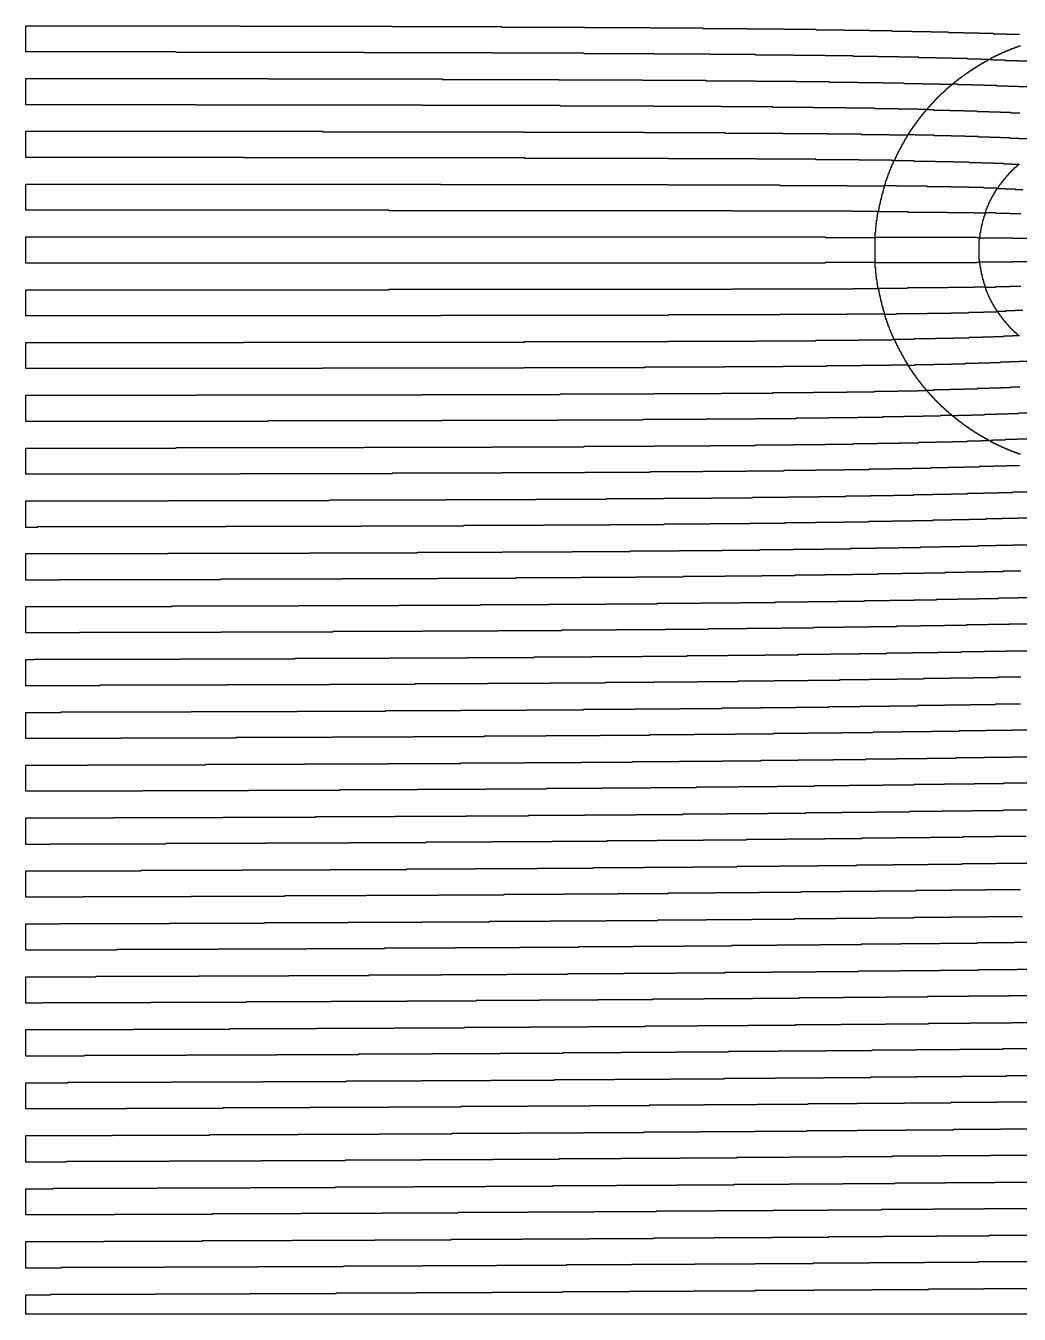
# Model space of a CAD drawing. Extents: x 600 to 5400, y 600 to 5400.
# Drawn here: x 600 to 2840, y 600 to 3505 of the extents above; entities that cross this region are included whole.
import ezdxf

# ---------------------------------------------------------------- set-up
doc = ezdxf.new("R2010")
doc.units = 0
doc.layers.add('LG_12_W500_ZP600_INV_LG', color=5, linetype='CONTINUOUS')

msp = doc.modelspace()

# ---------------------------------------------------------------- linework, layer by layer
at = {"layer": 'LG_12_W500_ZP600_INV_LG'}
for points in [[(2861, 3367), (2838, 3367), (2838, 3368), (2814, 3368), (2814, 3369), (2789, 3369), (2789, 3370), (2761, 3370), (2761, 3371), (2732, 3371), (2732, 3372), (2701, 3372), (2701, 3373), (2689, 3373), (2689, 3374), (2690, 3374), (2690, 3375), (2691, 3375), (2691, 3376), (2693, 3376), (2693, 3377), (2694, 3377), (2694, 3378), (2695, 3378), (2695, 3379), (2696, 3379), (2696, 3380), (2698, 3380), (2698, 3381), (2699, 3381), (2699, 3382), (2700, 3382), (2700, 3383), (2701, 3383), (2701, 3384), (2703, 3384), (2703, 3385), (2704, 3385), (2704, 3386), (2705, 3386), (2705, 3387), (2707, 3387), (2707, 3388), (2708, 3388), (2708, 3389), (2709, 3389), (2709, 3390), (2711, 3390), (2711, 3391), (2712, 3391), (2712, 3392), (2713, 3392), (2713, 3393), (2715, 3393), (2715, 3394), (2716, 3394), (2716, 3395), (2718, 3395), (2718, 3396), (2719, 3396), (2719, 3397), (2720, 3397), (2720, 3398), (2722, 3398), (2722, 3399), (2723, 3399), (2723, 3400), (2725, 3400), (2725, 3401), (2726, 3401), (2726, 3402), (2728, 3402), (2728, 3403), (2729, 3403), (2729, 3404), (2731, 3404), (2731, 3405), (2732, 3405), (2732, 3406), (2734, 3406), (2734, 3407), (2735, 3407), (2735, 3408), (2737, 3408), (2737, 3409), (2738, 3409), (2738, 3410), (2740, 3410), (2740, 3411), (2741, 3411), (2741, 3412), (2743, 3412), (2743, 3413), (2745, 3413), (2745, 3414), (2746, 3414), (2746, 3415), (2748, 3415), (2748, 3416), (2750, 3416), (2750, 3417), (2751, 3417), (2751, 3418), (2753, 3418), (2753, 3419), (2755, 3419), (2755, 3420), (2756, 3420), (2756, 3421), (2758, 3421), (2758, 3422), (2760, 3422), (2760, 3423), (2762, 3423), (2762, 3424), (2763, 3424), (2763, 3425), (2765, 3425), (2765, 3426), (2767, 3426), (2767, 3427), (2769, 3427), (2769, 3428), (2771, 3428), (2771, 3429), (2754, 3429), (2754, 3430), (2723, 3430), (2723, 3431), (2689, 3431), (2689, 3432), (2652, 3432), (2652, 3433), (2613, 3433), (2613, 3434), (2569, 3434), (2569, 3435), (2520, 3435), (2520, 3436), (2465, 3436), (2465, 3437), (2402, 3437), (2402, 3438), (2330, 3438), (2330, 3439), (2245, 3439), (2245, 3440), (2143, 3440), (2143, 3441), (2017, 3441), (2017, 3442), (1859, 3442), (1859, 3443), (1651, 3443), (1651, 3444), (1363, 3444), (1363, 3445), (939, 3445), (939, 3446), (600, 3446), (600, 3505), (1083, 3505), (1083, 3504), (1426, 3504), (1426, 3503), (1673, 3503), (1673, 3502), (1860, 3502), (1860, 3501), (2007, 3501), (2007, 3500), (2126, 3500), (2126, 3499), (2225, 3499), (2225, 3498), (2309, 3498), (2309, 3497), (2381, 3497), (2381, 3496), (2445, 3496), (2445, 3495), (2501, 3495), (2501, 3494), (2552, 3494), (2552, 3493), (2598, 3493), (2598, 3492), (2640, 3492), (2640, 3491), (2679, 3491), (2679, 3490), (2715, 3490), (2715, 3489), (2749, 3489), (2749, 3488), (2781, 3488), (2781, 3487), (2811, 3487), (2811, 3486), (2840, 3486)], [(2842, 3459), (2839, 3459), (2839, 3458), (2836, 3458), (2836, 3457), (2833, 3457), (2833, 3456), (2830, 3456), (2830, 3455), (2828, 3455), (2828, 3454), (2825, 3454), (2825, 3453), (2823, 3453), (2823, 3452), (2820, 3452), (2820, 3451), (2818, 3451), (2818, 3450), (2815, 3450), (2815, 3449), (2813, 3449), (2813, 3448), (2810, 3448), (2810, 3447), (2808, 3447), (2808, 3446), (2806, 3446), (2806, 3445), (2803, 3445), (2803, 3444), (2801, 3444), (2801, 3443), (2799, 3443), (2799, 3442), (2797, 3442), (2797, 3441), (2795, 3441), (2795, 3440), (2793, 3440), (2793, 3439), (2790, 3439), (2790, 3438), (2788, 3438), (2788, 3437), (2786, 3437), (2786, 3436), (2784, 3436), (2784, 3435), (2782, 3435), (2782, 3434), (2780, 3434), (2780, 3433), (2778, 3433), (2778, 3432), (2776, 3432), (2776, 3431), (2774, 3431), (2774, 3430), (2773, 3430), (2773, 3429), (2780, 3429), (2780, 3428), (2808, 3428), (2808, 3427), (2835, 3427), (2835, 3426), (2860, 3426)], [(2857, 3250), (2839, 3250), (2839, 3251), (2819, 3251), (2819, 3252), (2797, 3252), (2797, 3253), (2774, 3253), (2774, 3254), (2747, 3254), (2747, 3255), (2718, 3255), (2718, 3256), (2686, 3256), (2686, 3257), (2648, 3257), (2648, 3258), (2605, 3258), (2605, 3259), (2589, 3259), (2589, 3260), (2590, 3260), (2590, 3262), (2591, 3262), (2591, 3263), (2592, 3263), (2592, 3265), (2593, 3265), (2593, 3266), (2594, 3266), (2594, 3268), (2595, 3268), (2595, 3269), (2596, 3269), (2596, 3271), (2597, 3271), (2597, 3272), (2598, 3272), (2598, 3274), (2599, 3274), (2599, 3275), (2600, 3275), (2600, 3277), (2601, 3277), (2601, 3278), (2602, 3278), (2602, 3280), (2603, 3280), (2603, 3281), (2604, 3281), (2604, 3282), (2605, 3282), (2605, 3284), (2606, 3284), (2606, 3285), (2607, 3285), (2607, 3287), (2608, 3287), (2608, 3288), (2609, 3288), (2609, 3289), (2610, 3289), (2610, 3291), (2611, 3291), (2611, 3292), (2612, 3292), (2612, 3293), (2613, 3293), (2613, 3295), (2614, 3295), (2614, 3296), (2615, 3296), (2615, 3297), (2616, 3297), (2616, 3299), (2617, 3299), (2617, 3300), (2618, 3300), (2618, 3301), (2619, 3301), (2619, 3302), (2620, 3302), (2620, 3304), (2621, 3304), (2621, 3305), (2622, 3305), (2622, 3306), (2623, 3306), (2623, 3307), (2624, 3307), (2624, 3309), (2625, 3309), (2625, 3310), (2626, 3310), (2626, 3311), (2627, 3311), (2627, 3312), (2628, 3312), (2628, 3313), (2629, 3313), (2629, 3314), (2630, 3314), (2630, 3316), (2612, 3316), (2612, 3317), (2566, 3317), (2566, 3318), (2513, 3318), (2513, 3319), (2451, 3319), (2451, 3320), (2376, 3320), (2376, 3321), (2284, 3321), (2284, 3322), (2168, 3322), (2168, 3323), (2016, 3323), (2016, 3324), (1805, 3324), (1805, 3325), (1494, 3325), (1494, 3326), (984, 3326), (984, 3327), (600, 3327), (600, 3386), (1146, 3386), (1146, 3385), (1539, 3385), (1539, 3384), (1802, 3384), (1802, 3383), (1990, 3383), (1990, 3382), (2133, 3382), (2133, 3381), (2245, 3381), (2245, 3380), (2336, 3380), (2336, 3379), (2411, 3379), (2411, 3378), (2476, 3378), (2476, 3377), (2531, 3377), (2531, 3376), (2579, 3376), (2579, 3375), (2622, 3375), (2622, 3374), (2661, 3374), (2661, 3373), (2688, 3373), (2688, 3372), (2687, 3372), (2687, 3371), (2686, 3371), (2686, 3370), (2684, 3370), (2684, 3369), (2683, 3369), (2683, 3368), (2682, 3368), (2682, 3367), (2681, 3367), (2681, 3366), (2680, 3366), (2680, 3365), (2679, 3365), (2679, 3364), (2677, 3364), (2677, 3363), (2676, 3363), (2676, 3362), (2675, 3362), (2675, 3361), (2674, 3361), (2674, 3360), (2673, 3360), (2673, 3359), (2672, 3359), (2672, 3358), (2671, 3358), (2671, 3357), (2670, 3357), (2670, 3356), (2669, 3356), (2669, 3355), (2668, 3355), (2668, 3354), (2667, 3354), (2667, 3353), (2665, 3353), (2665, 3352), (2664, 3352), (2664, 3351), (2663, 3351), (2663, 3350), (2662, 3350), (2662, 3349), (2661, 3349), (2661, 3348), (2660, 3348), (2660, 3347), (2659, 3347), (2659, 3346), (2658, 3346), (2658, 3345), (2657, 3345), (2657, 3344), (2656, 3344), (2656, 3343), (2655, 3343), (2655, 3342), (2654, 3342), (2654, 3341), (2653, 3341), (2653, 3340), (2652, 3340), (2652, 3339), (2651, 3339), (2651, 3338), (2650, 3338), (2650, 3337), (2649, 3337), (2649, 3336), (2648, 3336), (2648, 3335), (2647, 3335), (2647, 3333), (2646, 3333), (2646, 3332), (2645, 3332), (2645, 3331), (2644, 3331), (2644, 3330), (2643, 3330), (2643, 3329), (2642, 3329), (2642, 3328), (2641, 3328), (2641, 3327), (2640, 3327), (2640, 3326), (2639, 3326), (2639, 3325), (2638, 3325), (2638, 3324), (2637, 3324), (2637, 3323), (2636, 3323), (2636, 3321), (2635, 3321), (2635, 3320), (2634, 3320), (2634, 3319), (2633, 3319), (2633, 3318), (2632, 3318), (2632, 3317), (2631, 3317), (2631, 3316), (2647, 3316), (2647, 3315), (2683, 3315), (2683, 3314), (2715, 3314), (2715, 3313), (2745, 3313), (2745, 3312), (2772, 3312), (2772, 3311), (2797, 3311), (2797, 3310), (2820, 3310), (2820, 3309), (2841, 3309)], [(2843, 3081), (2818, 3081), (2818, 3082), (2787, 3082), (2787, 3083), (2763, 3083), (2763, 3085), (2764, 3085), (2764, 3088), (2765, 3088), (2765, 3090), (2766, 3090), (2766, 3093), (2767, 3093), (2767, 3095), (2768, 3095), (2768, 3098), (2769, 3098), (2769, 3100), (2770, 3100), (2770, 3102), (2771, 3102), (2771, 3105), (2772, 3105), (2772, 3107), (2773, 3107), (2773, 3109), (2774, 3109), (2774, 3111), (2775, 3111), (2775, 3113), (2776, 3113), (2776, 3115), (2777, 3115), (2777, 3117), (2778, 3117), (2778, 3119), (2779, 3119), (2779, 3120), (2780, 3120), (2780, 3122), (2781, 3122), (2781, 3124), (2782, 3124), (2782, 3126), (2783, 3126), (2783, 3127), (2784, 3127), (2784, 3129), (2785, 3129), (2785, 3131), (2786, 3131), (2786, 3132), (2787, 3132), (2787, 3134), (2788, 3134), (2788, 3136), (2789, 3136), (2789, 3137), (2790, 3137), (2790, 3138), (2809, 3138), (2809, 3137), (2830, 3137), (2830, 3136), (2848, 3136)], [(2876, 2973), (2826, 2973), (2826, 2972), (2750, 2972), (2750, 2978), (2749, 2978), (2749, 3021), (2750, 3021), (2750, 3027), (2826, 3027), (2826, 3026), (2876, 3026)], [(2848, 2863), (2830, 2863), (2830, 2862), (2809, 2862), (2809, 2861), (2790, 2861), (2790, 2862), (2789, 2862), (2789, 2863), (2788, 2863), (2788, 2865), (2787, 2865), (2787, 2867), (2786, 2867), (2786, 2868), (2785, 2868), (2785, 2870), (2784, 2870), (2784, 2872), (2783, 2872), (2783, 2873), (2782, 2873), (2782, 2875), (2781, 2875), (2781, 2877), (2780, 2877), (2780, 2879), (2779, 2879), (2779, 2880), (2778, 2880), (2778, 2882), (2777, 2882), (2777, 2884), (2776, 2884), (2776, 2886), (2775, 2886), (2775, 2888), (2774, 2888), (2774, 2890), (2773, 2890), (2773, 2892), (2772, 2892), (2772, 2894), (2771, 2894), (2771, 2897), (2770, 2897), (2770, 2899), (2769, 2899), (2769, 2901), (2768, 2901), (2768, 2904), (2767, 2904), (2767, 2906), (2766, 2906), (2766, 2909), (2765, 2909), (2765, 2911), (2764, 2911), (2764, 2914), (2763, 2914), (2763, 2916), (2787, 2916), (2787, 2917), (2818, 2917), (2818, 2918), (2843, 2918)], [(2841, 2690), (2820, 2690), (2820, 2689), (2797, 2689), (2797, 2688), (2772, 2688), (2772, 2687), (2745, 2687), (2745, 2686), (2715, 2686), (2715, 2685), (2683, 2685), (2683, 2684), (2647, 2684), (2647, 2683), (2631, 2683), (2631, 2682), (2632, 2682), (2632, 2681), (2633, 2681), (2633, 2680), (2634, 2680), (2634, 2679), (2635, 2679), (2635, 2678), (2636, 2678), (2636, 2676), (2637, 2676), (2637, 2675), (2638, 2675), (2638, 2674), (2639, 2674), (2639, 2673), (2640, 2673), (2640, 2672), (2641, 2672), (2641, 2671), (2642, 2671), (2642, 2670), (2643, 2670), (2643, 2669), (2644, 2669), (2644, 2668), (2645, 2668), (2645, 2667), (2646, 2667), (2646, 2666), (2647, 2666), (2647, 2664), (2648, 2664), (2648, 2663), (2649, 2663), (2649, 2662), (2650, 2662), (2650, 2661), (2651, 2661), (2651, 2660), (2652, 2660), (2652, 2659), (2653, 2659), (2653, 2658), (2654, 2658), (2654, 2657), (2655, 2657), (2655, 2656), (2656, 2656), (2656, 2655), (2657, 2655), (2657, 2654), (2658, 2654), (2658, 2653), (2659, 2653), (2659, 2652), (2660, 2652), (2660, 2651), (2661, 2651), (2661, 2650), (2662, 2650), (2662, 2649), (2663, 2649), (2663, 2648), (2664, 2648), (2664, 2647), (2665, 2647), (2665, 2646), (2667, 2646), (2667, 2645), (2668, 2645), (2668, 2644), (2669, 2644), (2669, 2643), (2670, 2643), (2670, 2642), (2671, 2642), (2671, 2641), (2672, 2641), (2672, 2640), (2673, 2640), (2673, 2639), (2674, 2639), (2674, 2638), (2675, 2638), (2675, 2637), (2676, 2637), (2676, 2636), (2677, 2636), (2677, 2635), (2679, 2635), (2679, 2634), (2680, 2634), (2680, 2633), (2681, 2633), (2681, 2632), (2682, 2632), (2682, 2631), (2683, 2631), (2683, 2630), (2684, 2630), (2684, 2629), (2686, 2629), (2686, 2628), (2687, 2628), (2687, 2627), (2688, 2627), (2688, 2626), (2661, 2626), (2661, 2625), (2622, 2625), (2622, 2624), (2579, 2624), (2579, 2623), (2531, 2623), (2531, 2622), (2476, 2622), (2476, 2621), (2411, 2621), (2411, 2620), (2336, 2620), (2336, 2619), (2245, 2619), (2245, 2618), (2133, 2618), (2133, 2617), (1990, 2617), (1990, 2616), (1802, 2616), (1802, 2615), (1539, 2615), (1539, 2614), (1146, 2614), (1146, 2613), (600, 2613), (600, 2672), (984, 2672), (984, 2673), (1494, 2673), (1494, 2674), (1805, 2674), (1805, 2675), (2016, 2675), (2016, 2676), (2168, 2676), (2168, 2677), (2284, 2677), (2284, 2678), (2376, 2678), (2376, 2679), (2451, 2679), (2451, 2680), (2513, 2680), (2513, 2681), (2566, 2681), (2566, 2682), (2612, 2682), (2612, 2683), (2630, 2683), (2630, 2685), (2629, 2685), (2629, 2686), (2628, 2686), (2628, 2687), (2627, 2687), (2627, 2688), (2626, 2688), (2626, 2689), (2625, 2689), (2625, 2690), (2624, 2690), (2624, 2692), (2623, 2692), (2623, 2693), (2622, 2693), (2622, 2694), (2621, 2694), (2621, 2695), (2620, 2695), (2620, 2697), (2619, 2697), (2619, 2698), (2618, 2698), (2618, 2699), (2617, 2699), (2617, 2700), (2616, 2700), (2616, 2702), (2615, 2702), (2615, 2703), (2614, 2703), (2614, 2704), (2613, 2704), (2613, 2706), (2612, 2706), (2612, 2707), (2611, 2707), (2611, 2708), (2610, 2708), (2610, 2710), (2609, 2710), (2609, 2711), (2608, 2711), (2608, 2712), (2607, 2712), (2607, 2714), (2606, 2714), (2606, 2715), (2605, 2715), (2605, 2717), (2604, 2717), (2604, 2718), (2603, 2718), (2603, 2719), (2602, 2719), (2602, 2721), (2601, 2721), (2601, 2722), (2600, 2722), (2600, 2724), (2599, 2724), (2599, 2725), (2598, 2725), (2598, 2727), (2597, 2727), (2597, 2728), (2596, 2728), (2596, 2730), (2595, 2730), (2595, 2731), (2594, 2731), (2594, 2733), (2593, 2733), (2593, 2734), (2592, 2734), (2592, 2736), (2591, 2736), (2591, 2737), (2590, 2737), (2590, 2739), (2589, 2739), (2589, 2740), (2605, 2740), (2605, 2741), (2648, 2741), (2648, 2742), (2686, 2742), (2686, 2743), (2718, 2743), (2718, 2744), (2747, 2744), (2747, 2745), (2774, 2745), (2774, 2746), (2797, 2746), (2797, 2747), (2819, 2747), (2819, 2748), (2839, 2748), (2839, 2749), (2857, 2749)], [(2840, 2513), (2811, 2513), (2811, 2512), (2781, 2512), (2781, 2511), (2749, 2511), (2749, 2510), (2715, 2510), (2715, 2509), (2679, 2509), (2679, 2508), (2640, 2508), (2640, 2507), (2598, 2507), (2598, 2506), (2552, 2506), (2552, 2505), (2501, 2505), (2501, 2504), (2445, 2504), (2445, 2503), (2381, 2503), (2381, 2502), (2309, 2502), (2309, 2501), (2225, 2501), (2225, 2500), (2126, 2500), (2126, 2499), (2007, 2499), (2007, 2498), (1860, 2498), (1860, 2497), (1673, 2497), (1673, 2496), (1426, 2496), (1426, 2495), (1083, 2495), (1083, 2494), (600, 2494), (600, 2553), (939, 2553), (939, 2554), (1363, 2554), (1363, 2555), (1651, 2555), (1651, 2556), (1859, 2556), (1859, 2557), (2017, 2557), (2017, 2558), (2143, 2558), (2143, 2559), (2245, 2559), (2245, 2560), (2330, 2560), (2330, 2561), (2402, 2561), (2402, 2562), (2465, 2562), (2465, 2563), (2520, 2563), (2520, 2564), (2569, 2564), (2569, 2565), (2613, 2565), (2613, 2566), (2652, 2566), (2652, 2567), (2689, 2567), (2689, 2568), (2723, 2568), (2723, 2569), (2754, 2569), (2754, 2570), (2771, 2570), (2771, 2571), (2769, 2571), (2769, 2572), (2767, 2572), (2767, 2573), (2765, 2573), (2765, 2574), (2763, 2574), (2763, 2575), (2762, 2575), (2762, 2576), (2760, 2576), (2760, 2577), (2758, 2577), (2758, 2578), (2756, 2578), (2756, 2579), (2755, 2579), (2755, 2580), (2753, 2580), (2753, 2581), (2751, 2581), (2751, 2582), (2750, 2582), (2750, 2583), (2748, 2583), (2748, 2584), (2746, 2584), (2746, 2585), (2745, 2585), (2745, 2586), (2743, 2586), (2743, 2587), (2741, 2587), (2741, 2588), (2740, 2588), (2740, 2589), (2738, 2589), (2738, 2590), (2737, 2590), (2737, 2591), (2735, 2591), (2735, 2592), (2734, 2592), (2734, 2593), (2732, 2593), (2732, 2594), (2731, 2594), (2731, 2595), (2729, 2595), (2729, 2596), (2728, 2596), (2728, 2597), (2726, 2597), (2726, 2598), (2725, 2598), (2725, 2599), (2723, 2599), (2723, 2600), (2722, 2600), (2722, 2601), (2720, 2601), (2720, 2602), (2719, 2602), (2719, 2603), (2718, 2603), (2718, 2604), (2716, 2604), (2716, 2605), (2715, 2605), (2715, 2606), (2713, 2606), (2713, 2607), (2712, 2607), (2712, 2608), (2711, 2608), (2711, 2609), (2709, 2609), (2709, 2610), (2708, 2610), (2708, 2611), (2707, 2611), (2707, 2612), (2705, 2612), (2705, 2613), (2704, 2613), (2704, 2614), (2703, 2614), (2703, 2615), (2701, 2615), (2701, 2616), (2700, 2616), (2700, 2617), (2699, 2617), (2699, 2618), (2698, 2618), (2698, 2619), (2696, 2619), (2696, 2620), (2695, 2620), (2695, 2621), (2694, 2621), (2694, 2622), (2693, 2622), (2693, 2623), (2691, 2623), (2691, 2624), (2690, 2624), (2690, 2625), (2689, 2625), (2689, 2626), (2701, 2626), (2701, 2627), (2732, 2627), (2732, 2628), (2761, 2628), (2761, 2629), (2789, 2629), (2789, 2630), (2814, 2630), (2814, 2631), (2838, 2631), (2838, 2632), (2861, 2632)], [(2860, 2573), (2835, 2573), (2835, 2572), (2808, 2572), (2808, 2571), (2780, 2571), (2780, 2570), (2773, 2570), (2773, 2569), (2774, 2569), (2774, 2568), (2776, 2568), (2776, 2567), (2778, 2567), (2778, 2566), (2780, 2566), (2780, 2565), (2782, 2565), (2782, 2564), (2784, 2564), (2784, 2563), (2786, 2563), (2786, 2562), (2788, 2562), (2788, 2561), (2790, 2561), (2790, 2560), (2793, 2560), (2793, 2559), (2795, 2559), (2795, 2558), (2797, 2558), (2797, 2557), (2799, 2557), (2799, 2556), (2801, 2556), (2801, 2555), (2803, 2555), (2803, 2554), (2806, 2554), (2806, 2553), (2808, 2553), (2808, 2552), (2810, 2552), (2810, 2551), (2813, 2551), (2813, 2550), (2815, 2550), (2815, 2549), (2818, 2549), (2818, 2548), (2820, 2548), (2820, 2547), (2823, 2547), (2823, 2546), (2825, 2546), (2825, 2545), (2828, 2545), (2828, 2544), (2830, 2544), (2830, 2543), (2833, 2543), (2833, 2542), (2836, 2542), (2836, 2541), (2839, 2541), (2839, 2540), (2842, 2540)], [(2869, 2395), (2836, 2395), (2836, 2394), (2801, 2394), (2801, 2393), (2764, 2393), (2764, 2392), (2727, 2392), (2727, 2391), (2687, 2391), (2687, 2390), (2645, 2390), (2645, 2389), (2600, 2389), (2600, 2388), (2552, 2388), (2552, 2387), (2500, 2387), (2500, 2386), (2443, 2386), (2443, 2385), (2380, 2385), (2380, 2384), (2310, 2384), (2310, 2383), (2232, 2383), (2232, 2382), (2142, 2382), (2142, 2381), (2038, 2381), (2038, 2380), (1916, 2380), (1916, 2379), (1768, 2379), (1768, 2378), (1587, 2378), (1587, 2377), (1356, 2377), (1356, 2376), (1051, 2376), (1051, 2375), (626, 2375), (626, 2374), (600, 2374), (600, 2434), (921, 2434), (921, 2435), (1285, 2435), (1285, 2436), (1549, 2436), (1549, 2437), (1750, 2437), (1750, 2438), (1909, 2438), (1909, 2439), (2038, 2439), (2038, 2440), (2146, 2440), (2146, 2441), (2238, 2441), (2238, 2442), (2318, 2442), (2318, 2443), (2387, 2443), (2387, 2444), (2449, 2444), (2449, 2445), (2505, 2445), (2505, 2446), (2556, 2446), (2556, 2447), (2602, 2447), (2602, 2448), (2645, 2448), (2645, 2449), (2686, 2449), (2686, 2450), (2723, 2450), (2723, 2451), (2759, 2451), (2759, 2452), (2793, 2452), (2793, 2453), (2825, 2453), (2825, 2454), (2857, 2454)], [(2843, 2275), (2803, 2275), (2803, 2274), (2761, 2274), (2761, 2273), (2718, 2273), (2718, 2272), (2672, 2272), (2672, 2271), (2625, 2271), (2625, 2270), (2575, 2270), (2575, 2269), (2521, 2269), (2521, 2268), (2464, 2268), (2464, 2267), (2402, 2267), (2402, 2266), (2334, 2266), (2334, 2265), (2259, 2265), (2259, 2264), (2176, 2264), (2176, 2263), (2082, 2263), (2082, 2262), (1975, 2262), (1975, 2261), (1851, 2261), (1851, 2260), (1705, 2260), (1705, 2259), (1530, 2259), (1530, 2258), (1314, 2258), (1314, 2257), (1039, 2257), (1039, 2256), (675, 2256), (675, 2255), (600, 2255), (600, 2315), (920, 2315), (920, 2316), (1239, 2316), (1239, 2317), (1483, 2317), (1483, 2318), (1675, 2318), (1675, 2319), (1832, 2319), (1832, 2320), (1963, 2320), (1963, 2321), (2074, 2321), (2074, 2322), (2170, 2322), (2170, 2323), (2255, 2323), (2255, 2324), (2330, 2324), (2330, 2325), (2398, 2325), (2398, 2326), (2459, 2326), (2459, 2327), (2516, 2327), (2516, 2328), (2568, 2328), (2568, 2329), (2617, 2329), (2617, 2330), (2663, 2330), (2663, 2331), (2706, 2331), (2706, 2332), (2747, 2332), (2747, 2333), (2787, 2333), (2787, 2334), (2825, 2334), (2825, 2335), (2862, 2335)], [(2863, 2156), (2817, 2156), (2817, 2155), (2770, 2155), (2770, 2154), (2721, 2154), (2721, 2153), (2671, 2153), (2671, 2152), (2618, 2152), (2618, 2151), (2563, 2151), (2563, 2150), (2505, 2150), (2505, 2149), (2442, 2149), (2442, 2148), (2376, 2148), (2376, 2147), (2303, 2147), (2303, 2146), (2225, 2146), (2225, 2145), (2138, 2145), (2138, 2144), (2041, 2144), (2041, 2143), (1932, 2143), (1932, 2142), (1808, 2142), (1808, 2141), (1664, 2141), (1664, 2140), (1495, 2140), (1495, 2139), (1292, 2139), (1292, 2138), (1040, 2138), (1040, 2137), (721, 2137), (721, 2136), (600, 2136), (600, 2196), (929, 2196), (929, 2197), (1215, 2197), (1215, 2198), (1441, 2198), (1441, 2199), (1625, 2199), (1625, 2200), (1779, 2200), (1779, 2201), (1910, 2201), (1910, 2202), (2023, 2202), (2023, 2203), (2122, 2203), (2122, 2204), (2211, 2204), (2211, 2205), (2290, 2205), (2290, 2206), (2363, 2206), (2363, 2207), (2429, 2207), (2429, 2208), (2491, 2208), (2491, 2209), (2548, 2209), (2548, 2210), (2602, 2210), (2602, 2211), (2653, 2211), (2653, 2212), (2701, 2212), (2701, 2213), (2748, 2213), (2748, 2214), (2793, 2214), (2793, 2215), (2837, 2215), (2837, 2216), (2879, 2216)], [(2843, 2036), (2791, 2036), (2791, 2035), (2737, 2035), (2737, 2034), (2682, 2034), (2682, 2033), (2624, 2033), (2624, 2032), (2564, 2032), (2564, 2031), (2501, 2031), (2501, 2030), (2434, 2030), (2434, 2029), (2364, 2029), (2364, 2028), (2287, 2028), (2287, 2027), (2205, 2027), (2205, 2026), (2115, 2026), (2115, 2025), (2016, 2025), (2016, 2024), (1906, 2024), (1906, 2023), (1783, 2023), (1783, 2022), (1641, 2022), (1641, 2021), (1478, 2021), (1478, 2020), (1285, 2020), (1285, 2019), (1053, 2019), (1053, 2018), (767, 2018), (767, 2017), (600, 2017), (600, 2076), (619, 2076), (619, 2077), (948, 2077), (948, 2078), (1207, 2078), (1207, 2079), (1419, 2079), (1419, 2080), (1595, 2080), (1595, 2081), (1746, 2081), (1746, 2082), (1876, 2082), (1876, 2083), (1990, 2083), (1990, 2084), (2091, 2084), (2091, 2085), (2183, 2085), (2183, 2086), (2266, 2086), (2266, 2087), (2342, 2087), (2342, 2088), (2413, 2088), (2413, 2089), (2479, 2089), (2479, 2090), (2541, 2090), (2541, 2091), (2600, 2091), (2600, 2092), (2656, 2092), (2656, 2093), (2709, 2093), (2709, 2094), (2761, 2094), (2761, 2095), (2811, 2095), (2811, 2096), (2860, 2096)], [(2882, 1917), (2824, 1917), (2824, 1916), (2765, 1916), (2765, 1915), (2704, 1915), (2704, 1914), (2642, 1914), (2642, 1913), (2577, 1913), (2577, 1912), (2510, 1912), (2510, 1911), (2439, 1911), (2439, 1910), (2364, 1910), (2364, 1909), (2285, 1909), (2285, 1908), (2199, 1908), (2199, 1907), (2107, 1907), (2107, 1906), (2006, 1906), (2006, 1905), (1895, 1905), (1895, 1904), (1772, 1904), (1772, 1903), (1633, 1903), (1633, 1902), (1474, 1902), (1474, 1901), (1291, 1901), (1291, 1900), (1074, 1900), (1074, 1899), (814, 1899), (814, 1898), (600, 1898), (600, 1957), (680, 1957), (680, 1958), (973, 1958), (973, 1959), (1212, 1959), (1212, 1960), (1412, 1960), (1412, 1961), (1581, 1961), (1581, 1962), (1728, 1962), (1728, 1963), (1857, 1963), (1857, 1964), (1972, 1964), (1972, 1965), (2075, 1965), (2075, 1966), (2169, 1966), (2169, 1967), (2256, 1967), (2256, 1968), (2336, 1968), (2336, 1969), (2410, 1969), (2410, 1970), (2480, 1970), (2480, 1971), (2547, 1971), (2547, 1972), (2610, 1972), (2610, 1973), (2671, 1973), (2671, 1974), (2729, 1974), (2729, 1975), (2786, 1975), (2786, 1976), (2842, 1976)], [(2868, 1797), (2804, 1797), (2804, 1796), (2739, 1796), (2739, 1795), (2671, 1795), (2671, 1794), (2602, 1794), (2602, 1793), (2531, 1793), (2531, 1792), (2456, 1792), (2456, 1791), (2377, 1791), (2377, 1790), (2294, 1790), (2294, 1789), (2206, 1789), (2206, 1788), (2111, 1788), (2111, 1787), (2009, 1787), (2009, 1786), (1897, 1786), (1897, 1785), (1774, 1785), (1774, 1784), (1637, 1784), (1637, 1783), (1483, 1783), (1483, 1782), (1307, 1782), (1307, 1781), (1103, 1781), (1103, 1780), (864, 1780), (864, 1779), (600, 1779), (600, 1838), (739, 1838), (739, 1839), (1006, 1839), (1006, 1840), (1228, 1840), (1228, 1841), (1417, 1841), (1417, 1842), (1581, 1842), (1581, 1843), (1725, 1843), (1725, 1844), (1853, 1844), (1853, 1845), (1968, 1845), (1968, 1846), (2073, 1846), (2073, 1847), (2169, 1847), (2169, 1848), (2258, 1848), (2258, 1849), (2341, 1849), (2341, 1850), (2420, 1850), (2420, 1851), (2494, 1851), (2494, 1852), (2564, 1852), (2564, 1853), (2632, 1853), (2632, 1854), (2697, 1854), (2697, 1855), (2761, 1855), (2761, 1856), (2823, 1856), (2823, 1857), (2884, 1857)], [(2855, 1677), (2784, 1677), (2784, 1676), (2712, 1676), (2712, 1675), (2639, 1675), (2639, 1674), (2562, 1674), (2562, 1673), (2484, 1673), (2484, 1672), (2401, 1672), (2401, 1671), (2315, 1671), (2315, 1670), (2224, 1670), (2224, 1669), (2127, 1669), (2127, 1668), (2023, 1668), (2023, 1667), (1910, 1667), (1910, 1666), (1787, 1666), (1787, 1665), (1652, 1665), (1652, 1664), (1502, 1664), (1502, 1663), (1333, 1663), (1333, 1662), (1140, 1662), (1140, 1661), (916, 1661), (916, 1660), (653, 1660), (653, 1659), (600, 1659), (600, 1719), (799, 1719), (799, 1720), (1044, 1720), (1044, 1721), (1253, 1721), (1253, 1722), (1433, 1722), (1433, 1723), (1592, 1723), (1592, 1724), (1733, 1724), (1733, 1725), (1860, 1725), (1860, 1726), (1976, 1726), (1976, 1727), (2082, 1727), (2082, 1728), (2181, 1728), (2181, 1729), (2272, 1729), (2272, 1730), (2359, 1730), (2359, 1731), (2440, 1731), (2440, 1732), (2518, 1732), (2518, 1733), (2593, 1733), (2593, 1734), (2666, 1734), (2666, 1735), (2736, 1735), (2736, 1736), (2804, 1736), (2804, 1737), (2872, 1737)], [(2842, 1557), (2765, 1557), (2765, 1556), (2686, 1556), (2686, 1555), (2606, 1555), (2606, 1554), (2523, 1554), (2523, 1553), (2437, 1553), (2437, 1552), (2347, 1552), (2347, 1551), (2253, 1551), (2253, 1550), (2154, 1550), (2154, 1549), (2048, 1549), (2048, 1548), (1934, 1548), (1934, 1547), (1812, 1547), (1812, 1546), (1678, 1546), (1678, 1545), (1531, 1545), (1531, 1544), (1367, 1544), (1367, 1543), (1183, 1543), (1183, 1542), (973, 1542), (973, 1541), (729, 1541), (729, 1540), (600, 1540), (600, 1600), (860, 1600), (860, 1601), (1088, 1601), (1088, 1602), (1286, 1602), (1286, 1603), (1459, 1603), (1459, 1604), (1614, 1604), (1614, 1605), (1753, 1605), (1753, 1606), (1879, 1606), (1879, 1607), (1995, 1607), (1995, 1608), (2103, 1608), (2103, 1609), (2203, 1609), (2203, 1610), (2298, 1610), (2298, 1611), (2387, 1611), (2387, 1612), (2473, 1612), (2473, 1613), (2555, 1613), (2555, 1614), (2634, 1614), (2634, 1615), (2711, 1615), (2711, 1616), (2786, 1616), (2786, 1617), (2859, 1617)], [(2911, 1438), (2828, 1438), (2828, 1437), (2745, 1437), (2745, 1436), (2660, 1436), (2660, 1435), (2573, 1435), (2573, 1434), (2483, 1434), (2483, 1433), (2390, 1433), (2390, 1432), (2293, 1432), (2293, 1431), (2191, 1431), (2191, 1430), (2083, 1430), (2083, 1429), (1969, 1429), (1969, 1428), (1846, 1428), (1846, 1427), (1713, 1427), (1713, 1426), (1569, 1426), (1569, 1425), (1409, 1425), (1409, 1424), (1232, 1424), (1232, 1423), (1033, 1423), (1033, 1422), (805, 1422), (805, 1421), (600, 1421), (600, 1480), (676, 1480), (676, 1481), (923, 1481), (923, 1482), (1138, 1482), (1138, 1483), (1326, 1483), (1326, 1484), (1494, 1484), (1494, 1485), (1645, 1485), (1645, 1486), (1782, 1486), (1782, 1487), (1908, 1487), (1908, 1488), (2025, 1488), (2025, 1489), (2134, 1489), (2134, 1490), (2237, 1490), (2237, 1491), (2334, 1491), (2334, 1492), (2427, 1492), (2427, 1493), (2516, 1493), (2516, 1494), (2602, 1494), (2602, 1495), (2685, 1495), (2685, 1496), (2767, 1496), (2767, 1497), (2847, 1497)], [(2904, 1318), (2815, 1318), (2815, 1317), (2725, 1317), (2725, 1316), (2633, 1316), (2633, 1315), (2540, 1315), (2540, 1314), (2443, 1314), (2443, 1313), (2343, 1313), (2343, 1312), (2239, 1312), (2239, 1311), (2129, 1311), (2129, 1310), (2013, 1310), (2013, 1309), (1890, 1309), (1890, 1308), (1758, 1308), (1758, 1307), (1615, 1307), (1615, 1306), (1459, 1306), (1459, 1305), (1288, 1305), (1288, 1304), (1097, 1304), (1097, 1303), (883, 1303), (883, 1302), (638, 1302), (638, 1301), (600, 1301), (600, 1361), (759, 1361), (759, 1362), (990, 1362), (990, 1363), (1193, 1363), (1193, 1364), (1374, 1364), (1374, 1365), (1537, 1365), (1537, 1366), (1685, 1366), (1685, 1367), (1822, 1367), (1822, 1368), (1948, 1368), (1948, 1369), (2065, 1369), (2065, 1370), (2176, 1370), (2176, 1371), (2281, 1371), (2281, 1372), (2381, 1372), (2381, 1373), (2477, 1373), (2477, 1374), (2570, 1374), (2570, 1375), (2660, 1375), (2660, 1376), (2748, 1376), (2748, 1377), (2835, 1377), (2835, 1378), (2920, 1378)], [(2897, 1198), (2802, 1198), (2802, 1197), (2705, 1197), (2705, 1196), (2607, 1196), (2607, 1195), (2507, 1195), (2507, 1194), (2403, 1194), (2403, 1193), (2296, 1193), (2296, 1192), (2184, 1192), (2184, 1191), (2067, 1191), (2067, 1190), (1943, 1190), (1943, 1189), (1811, 1189), (1811, 1188), (1669, 1188), (1669, 1187), (1517, 1187), (1517, 1186), (1350, 1186), (1350, 1185), (1166, 1185), (1166, 1184), (962, 1184), (962, 1183), (732, 1183), (732, 1182), (600, 1182), (600, 1242), (842, 1242), (842, 1243), (1061, 1243), (1061, 1244), (1255, 1244), (1255, 1245), (1430, 1245), (1430, 1246), (1589, 1246), (1589, 1247), (1735, 1247), (1735, 1248), (1870, 1248), (1870, 1249), (1996, 1249), (1996, 1250), (2115, 1250), (2115, 1251), (2228, 1251), (2228, 1252), (2335, 1252), (2335, 1253), (2438, 1253), (2438, 1254), (2538, 1254), (2538, 1255), (2635, 1255), (2635, 1256), (2729, 1256), (2729, 1257), (2822, 1257), (2822, 1258), (2914, 1258)], [(2890, 1078), (2788, 1078), (2788, 1077), (2685, 1077), (2685, 1076), (2581, 1076), (2581, 1075), (2474, 1075), (2474, 1074), (2363, 1074), (2363, 1073), (2249, 1073), (2249, 1072), (2130, 1072), (2130, 1071), (2005, 1071), (2005, 1070), (1872, 1070), (1872, 1069), (1732, 1069), (1732, 1068), (1581, 1068), (1581, 1067), (1418, 1067), (1418, 1066), (1240, 1066), (1240, 1065), (1045, 1065), (1045, 1064), (827, 1064), (827, 1063), (600, 1063), (600, 1122), (695, 1122), (695, 1123), (928, 1123), (928, 1124), (1135, 1124), (1135, 1125), (1322, 1125), (1322, 1126), (1492, 1126), (1492, 1127), (1648, 1127), (1648, 1128), (1792, 1128), (1792, 1129), (1927, 1129), (1927, 1130), (2054, 1130), (2054, 1131), (2175, 1131), (2175, 1132), (2289, 1132), (2289, 1133), (2399, 1133), (2399, 1134), (2506, 1134), (2506, 1135), (2609, 1135), (2609, 1136), (2710, 1136), (2710, 1137), (2810, 1137), (2810, 1138), (2908, 1138)], [(2882, 958), (2775, 958), (2775, 957), (2666, 957), (2666, 956), (2554, 956), (2554, 955), (2441, 955), (2441, 954), (2323, 954), (2323, 953), (2202, 953), (2202, 952), (2075, 952), (2075, 951), (1942, 951), (1942, 950), (1802, 950), (1802, 949), (1653, 949), (1653, 948), (1493, 948), (1493, 947), (1320, 947), (1320, 946), (1131, 946), (1131, 945), (923, 945), (923, 944), (692, 944), (692, 943), (600, 943), (600, 1003), (795, 1003), (795, 1004), (1015, 1004), (1015, 1005), (1214, 1005), (1214, 1006), (1395, 1006), (1395, 1007), (1561, 1007), (1561, 1008), (1715, 1008), (1715, 1009), (1858, 1009), (1858, 1010), (1993, 1010), (1993, 1011), (2121, 1011), (2121, 1012), (2243, 1012), (2243, 1013), (2361, 1013), (2361, 1014), (2474, 1014), (2474, 1015), (2584, 1015), (2584, 1016), (2691, 1016), (2691, 1017), (2797, 1017), (2797, 1018), (2902, 1018)], [(2875, 838), (2761, 838), (2761, 837), (2646, 837), (2646, 836), (2528, 836), (2528, 835), (2408, 835), (2408, 834), (2284, 834), (2284, 833), (2155, 833), (2155, 832), (2021, 832), (2021, 831), (1880, 831), (1880, 830), (1732, 830), (1732, 829), (1574, 829), (1574, 828), (1404, 828), (1404, 827), (1221, 827), (1221, 826), (1021, 826), (1021, 825), (801, 825), (801, 824), (600, 824), (600, 883), (662, 883), (662, 884), (896, 884), (896, 885), (1106, 885), (1106, 886), (1298, 886), (1298, 887), (1474, 887), (1474, 888), (1637, 888), (1637, 889), (1789, 889), (1789, 890), (1932, 890), (1932, 891), (2068, 891), (2068, 892), (2197, 892), (2197, 893), (2322, 893), (2322, 894), (2442, 894), (2442, 895), (2559, 895), (2559, 896), (2673, 896), (2673, 897), (2785, 897), (2785, 898), (2895, 898)], [(2868, 718), (2748, 718), (2748, 717), (2626, 717), (2626, 716), (2502, 716), (2502, 715), (2375, 715), (2375, 714), (2244, 714), (2244, 713), (2108, 713), (2108, 712), (1966, 712), (1966, 711), (1818, 711), (1818, 710), (1661, 710), (1661, 709), (1494, 709), (1494, 708), (1316, 708), (1316, 707), (1122, 707), (1122, 706), (912, 706), (912, 705), (680, 705), (680, 704), (600, 704), (600, 764), (776, 764), (776, 765), (998, 765), (998, 766), (1201, 766), (1201, 767), (1387, 767), (1387, 768), (1559, 768), (1559, 769), (1720, 769), (1720, 770), (1871, 770), (1871, 771), (2015, 771), (2015, 772), (2152, 772), (2152, 773), (2283, 773), (2283, 774), (2410, 774), (2410, 775), (2533, 775), (2533, 776), (2654, 776), (2654, 777), (2772, 777), (2772, 778), (2889, 778)], [(3113, 600), (600, 600), (600, 644), (656, 644), (656, 645), (890, 645), (890, 646), (1104, 646), (1104, 647), (1300, 647), (1300, 648), (1481, 648), (1481, 649), (1651, 649), (1651, 650), (1810, 650), (1810, 651), (1961, 651), (1961, 652), (2106, 652), (2106, 653), (2244, 653), (2244, 654), (2378, 654), (2378, 655), (2508, 655), (2508, 656), (2635, 656), (2635, 657), (2760, 657), (2760, 658), (2883, 658)]]:
    msp.add_lwpolyline(points, dxfattribs=at)
for points in [[(1269, 3267), (1269, 3266), (1723, 3266), (1723, 3265), (1995, 3265), (1995, 3264), (2176, 3264), (2176, 3263), (2307, 3263), (2307, 3262), (2405, 3262), (2405, 3261), (2483, 3261), (2483, 3260), (2546, 3260), (2546, 3259), (2588, 3259), (2588, 3257), (2587, 3257), (2587, 3255), (2586, 3255), (2586, 3254), (2585, 3254), (2585, 3252), (2584, 3252), (2584, 3250), (2583, 3250), (2583, 3249), (2582, 3249), (2582, 3247), (2581, 3247), (2581, 3245), (2580, 3245), (2580, 3244), (2579, 3244), (2579, 3242), (2578, 3242), (2578, 3240), (2577, 3240), (2577, 3238), (2576, 3238), (2576, 3237), (2575, 3237), (2575, 3235), (2574, 3235), (2574, 3233), (2573, 3233), (2573, 3231), (2572, 3231), (2572, 3229), (2571, 3229), (2571, 3227), (2570, 3227), (2570, 3226), (2569, 3226), (2569, 3224), (2568, 3224), (2568, 3222), (2567, 3222), (2567, 3220), (2566, 3220), (2566, 3218), (2565, 3218), (2565, 3216), (2564, 3216), (2564, 3214), (2563, 3214), (2563, 3212), (2562, 3212), (2562, 3210), (2561, 3210), (2561, 3207), (2560, 3207), (2560, 3205), (2559, 3205), (2559, 3203), (2558, 3203), (2558, 3201), (2602, 3201), (2602, 3200), (2651, 3200), (2651, 3199), (2691, 3199), (2691, 3198), (2726, 3198), (2726, 3197), (2755, 3197), (2755, 3196), (2781, 3196), (2781, 3195), (2804, 3195), (2804, 3194), (2824, 3194), (2824, 3193), (2839, 3193), (2839, 3192), (2837, 3192), (2837, 3191), (2836, 3191), (2836, 3190), (2835, 3190), (2835, 3189), (2834, 3189), (2834, 3188), (2833, 3188), (2833, 3187), (2832, 3187), (2832, 3186), (2831, 3186), (2831, 3185), (2829, 3185), (2829, 3184), (2828, 3184), (2828, 3183), (2827, 3183), (2827, 3182), (2826, 3182), (2826, 3181), (2825, 3181), (2825, 3180), (2824, 3180), (2824, 3179), (2823, 3179), (2823, 3178), (2822, 3178), (2822, 3177), (2821, 3177), (2821, 3176), (2820, 3176), (2820, 3175), (2819, 3175), (2819, 3174), (2818, 3174), (2818, 3173), (2817, 3173), (2817, 3172), (2816, 3172), (2816, 3171), (2815, 3171), (2815, 3169), (2814, 3169), (2814, 3168), (2813, 3168), (2813, 3167), (2812, 3167), (2812, 3166), (2811, 3166), (2811, 3165), (2810, 3165), (2810, 3164), (2809, 3164), (2809, 3163), (2808, 3163), (2808, 3161), (2807, 3161), (2807, 3160), (2806, 3160), (2806, 3159), (2805, 3159), (2805, 3158), (2804, 3158), (2804, 3157), (2803, 3157), (2803, 3155), (2802, 3155), (2802, 3154), (2801, 3154), (2801, 3153), (2800, 3153), (2800, 3151), (2799, 3151), (2799, 3150), (2798, 3150), (2798, 3149), (2797, 3149), (2797, 3147), (2796, 3147), (2796, 3146), (2795, 3146), (2795, 3145), (2794, 3145), (2794, 3143), (2793, 3143), (2793, 3142), (2792, 3142), (2792, 3140), (2791, 3140), (2791, 3139), (2790, 3139), (2790, 3138), (2788, 3138), (2788, 3139), (2760, 3139), (2760, 3140), (2726, 3140), (2726, 3141), (2685, 3141), (2685, 3142), (2632, 3142), (2632, 3143), (2563, 3143), (2563, 3144), (2536, 3144), (2536, 3146), (2537, 3146), (2537, 3149), (2538, 3149), (2538, 3153), (2539, 3153), (2539, 3156), (2540, 3156), (2540, 3158), (2541, 3158), (2541, 3161), (2542, 3161), (2542, 3164), (2543, 3164), (2543, 3167), (2544, 3167), (2544, 3170), (2545, 3170), (2545, 3172), (2546, 3172), (2546, 3175), (2547, 3175), (2547, 3177), (2548, 3177), (2548, 3180), (2549, 3180), (2549, 3182), (2550, 3182), (2550, 3185), (2551, 3185), (2551, 3187), (2552, 3187), (2552, 3190), (2553, 3190), (2553, 3192), (2554, 3192), (2554, 3194), (2555, 3194), (2555, 3197), (2556, 3197), (2556, 3199), (2557, 3199), (2557, 3201), (2551, 3201), (2551, 3202), (2478, 3202), (2478, 3203), (2381, 3203), (2381, 3204), (2247, 3204), (2247, 3205), (2049, 3205), (2049, 3206), (1725, 3206), (1725, 3207), (1091, 3207), (1091, 3208), (600, 3208), (600, 3267)], [(1536, 3148), (1536, 3147), (2048, 3147), (2048, 3146), (2300, 3146), (2300, 3145), (2451, 3145), (2451, 3144), (2536, 3144), (2536, 3143), (2535, 3143), (2535, 3140), (2534, 3140), (2534, 3137), (2533, 3137), (2533, 3133), (2532, 3133), (2532, 3129), (2531, 3129), (2531, 3126), (2530, 3126), (2530, 3122), (2529, 3122), (2529, 3118), (2528, 3118), (2528, 3114), (2527, 3114), (2527, 3110), (2526, 3110), (2526, 3105), (2525, 3105), (2525, 3101), (2524, 3101), (2524, 3096), (2523, 3096), (2523, 3091), (2522, 3091), (2522, 3086), (2588, 3086), (2588, 3085), (2678, 3085), (2678, 3084), (2738, 3084), (2738, 3083), (2763, 3083), (2763, 3082), (2762, 3082), (2762, 3079), (2761, 3079), (2761, 3076), (2760, 3076), (2760, 3073), (2759, 3073), (2759, 3070), (2758, 3070), (2758, 3066), (2757, 3066), (2757, 3062), (2756, 3062), (2756, 3058), (2755, 3058), (2755, 3054), (2754, 3054), (2754, 3049), (2753, 3049), (2753, 3044), (2752, 3044), (2752, 3038), (2751, 3038), (2751, 3031), (2750, 3031), (2750, 3027), (2744, 3027), (2744, 3028), (2515, 3028), (2515, 3040), (2516, 3040), (2516, 3051), (2517, 3051), (2517, 3059), (2518, 3059), (2518, 3067), (2519, 3067), (2519, 3074), (2520, 3074), (2520, 3080), (2521, 3080), (2521, 3086), (2465, 3086), (2465, 3087), (2193, 3087), (2193, 3088), (1419, 3088), (1419, 3089), (600, 3089), (600, 3148)], [(2402, 3029), (2402, 3028), (2515, 3028), (2515, 3025), (2514, 3025), (2514, 2974), (2515, 2974), (2515, 2971), (2402, 2971), (2402, 2970), (600, 2970), (600, 3029)], [(2750, 2972), (2750, 2968), (2751, 2968), (2751, 2961), (2752, 2961), (2752, 2955), (2753, 2955), (2753, 2950), (2754, 2950), (2754, 2945), (2755, 2945), (2755, 2941), (2756, 2941), (2756, 2937), (2757, 2937), (2757, 2933), (2758, 2933), (2758, 2929), (2759, 2929), (2759, 2926), (2760, 2926), (2760, 2923), (2761, 2923), (2761, 2920), (2762, 2920), (2762, 2917), (2763, 2917), (2763, 2916), (2738, 2916), (2738, 2915), (2678, 2915), (2678, 2914), (2588, 2914), (2588, 2913), (2522, 2913), (2522, 2908), (2523, 2908), (2523, 2903), (2524, 2903), (2524, 2898), (2525, 2898), (2525, 2894), (2526, 2894), (2526, 2889), (2527, 2889), (2527, 2885), (2528, 2885), (2528, 2881), (2529, 2881), (2529, 2877), (2530, 2877), (2530, 2873), (2531, 2873), (2531, 2870), (2532, 2870), (2532, 2866), (2533, 2866), (2533, 2862), (2534, 2862), (2534, 2859), (2535, 2859), (2535, 2856), (2536, 2856), (2536, 2855), (2451, 2855), (2451, 2854), (2300, 2854), (2300, 2853), (2048, 2853), (2048, 2852), (1536, 2852), (1536, 2851), (600, 2851), (600, 2910), (1419, 2910), (1419, 2911), (2193, 2911), (2193, 2912), (2465, 2912), (2465, 2913), (2521, 2913), (2521, 2919), (2520, 2919), (2520, 2925), (2519, 2925), (2519, 2932), (2518, 2932), (2518, 2940), (2517, 2940), (2517, 2948), (2516, 2948), (2516, 2959), (2515, 2959), (2515, 2971), (2744, 2971), (2744, 2972)], [(2790, 2861), (2790, 2860), (2791, 2860), (2791, 2859), (2792, 2859), (2792, 2857), (2793, 2857), (2793, 2856), (2794, 2856), (2794, 2854), (2795, 2854), (2795, 2853), (2796, 2853), (2796, 2852), (2797, 2852), (2797, 2850), (2798, 2850), (2798, 2849), (2799, 2849), (2799, 2848), (2800, 2848), (2800, 2846), (2801, 2846), (2801, 2845), (2802, 2845), (2802, 2844), (2803, 2844), (2803, 2842), (2804, 2842), (2804, 2841), (2805, 2841), (2805, 2840), (2806, 2840), (2806, 2839), (2807, 2839), (2807, 2838), (2808, 2838), (2808, 2836), (2809, 2836), (2809, 2835), (2810, 2835), (2810, 2834), (2811, 2834), (2811, 2833), (2812, 2833), (2812, 2832), (2813, 2832), (2813, 2831), (2814, 2831), (2814, 2830), (2815, 2830), (2815, 2828), (2816, 2828), (2816, 2827), (2817, 2827), (2817, 2826), (2818, 2826), (2818, 2825), (2819, 2825), (2819, 2824), (2820, 2824), (2820, 2823), (2821, 2823), (2821, 2822), (2822, 2822), (2822, 2821), (2823, 2821), (2823, 2820), (2824, 2820), (2824, 2819), (2825, 2819), (2825, 2818), (2826, 2818), (2826, 2817), (2827, 2817), (2827, 2816), (2828, 2816), (2828, 2815), (2829, 2815), (2829, 2814), (2831, 2814), (2831, 2813), (2832, 2813), (2832, 2812), (2833, 2812), (2833, 2811), (2834, 2811), (2834, 2810), (2835, 2810), (2835, 2809), (2836, 2809), (2836, 2808), (2837, 2808), (2837, 2807), (2839, 2807), (2839, 2806), (2824, 2806), (2824, 2805), (2804, 2805), (2804, 2804), (2781, 2804), (2781, 2803), (2755, 2803), (2755, 2802), (2726, 2802), (2726, 2801), (2691, 2801), (2691, 2800), (2651, 2800), (2651, 2799), (2602, 2799), (2602, 2798), (2558, 2798), (2558, 2796), (2559, 2796), (2559, 2794), (2560, 2794), (2560, 2792), (2561, 2792), (2561, 2789), (2562, 2789), (2562, 2787), (2563, 2787), (2563, 2785), (2564, 2785), (2564, 2783), (2565, 2783), (2565, 2781), (2566, 2781), (2566, 2779), (2567, 2779), (2567, 2777), (2568, 2777), (2568, 2775), (2569, 2775), (2569, 2773), (2570, 2773), (2570, 2772), (2571, 2772), (2571, 2770), (2572, 2770), (2572, 2768), (2573, 2768), (2573, 2766), (2574, 2766), (2574, 2764), (2575, 2764), (2575, 2762), (2576, 2762), (2576, 2761), (2577, 2761), (2577, 2759), (2578, 2759), (2578, 2757), (2579, 2757), (2579, 2755), (2580, 2755), (2580, 2754), (2581, 2754), (2581, 2752), (2582, 2752), (2582, 2750), (2583, 2750), (2583, 2749), (2584, 2749), (2584, 2747), (2585, 2747), (2585, 2745), (2586, 2745), (2586, 2744), (2587, 2744), (2587, 2742), (2588, 2742), (2588, 2740), (2546, 2740), (2546, 2739), (2483, 2739), (2483, 2738), (2405, 2738), (2405, 2737), (2307, 2737), (2307, 2736), (2176, 2736), (2176, 2735), (1995, 2735), (1995, 2734), (1723, 2734), (1723, 2733), (1269, 2733), (1269, 2732), (600, 2732), (600, 2791), (1091, 2791), (1091, 2792), (1725, 2792), (1725, 2793), (2049, 2793), (2049, 2794), (2247, 2794), (2247, 2795), (2381, 2795), (2381, 2796), (2478, 2796), (2478, 2797), (2551, 2797), (2551, 2798), (2557, 2798), (2557, 2800), (2556, 2800), (2556, 2802), (2555, 2802), (2555, 2805), (2554, 2805), (2554, 2807), (2553, 2807), (2553, 2809), (2552, 2809), (2552, 2812), (2551, 2812), (2551, 2814), (2550, 2814), (2550, 2817), (2549, 2817), (2549, 2819), (2548, 2819), (2548, 2822), (2547, 2822), (2547, 2824), (2546, 2824), (2546, 2827), (2545, 2827), (2545, 2829), (2544, 2829), (2544, 2832), (2543, 2832), (2543, 2835), (2542, 2835), (2542, 2838), (2541, 2838), (2541, 2841), (2540, 2841), (2540, 2843), (2539, 2843), (2539, 2846), (2538, 2846), (2538, 2850), (2537, 2850), (2537, 2853), (2536, 2853), (2536, 2855), (2563, 2855), (2563, 2856), (2632, 2856), (2632, 2857), (2685, 2857), (2685, 2858), (2726, 2858), (2726, 2859), (2760, 2859), (2760, 2860), (2788, 2860), (2788, 2861)]]:
    msp.add_lwpolyline(points, close=True, dxfattribs=at)

doc.saveas('drawing.dxf')
